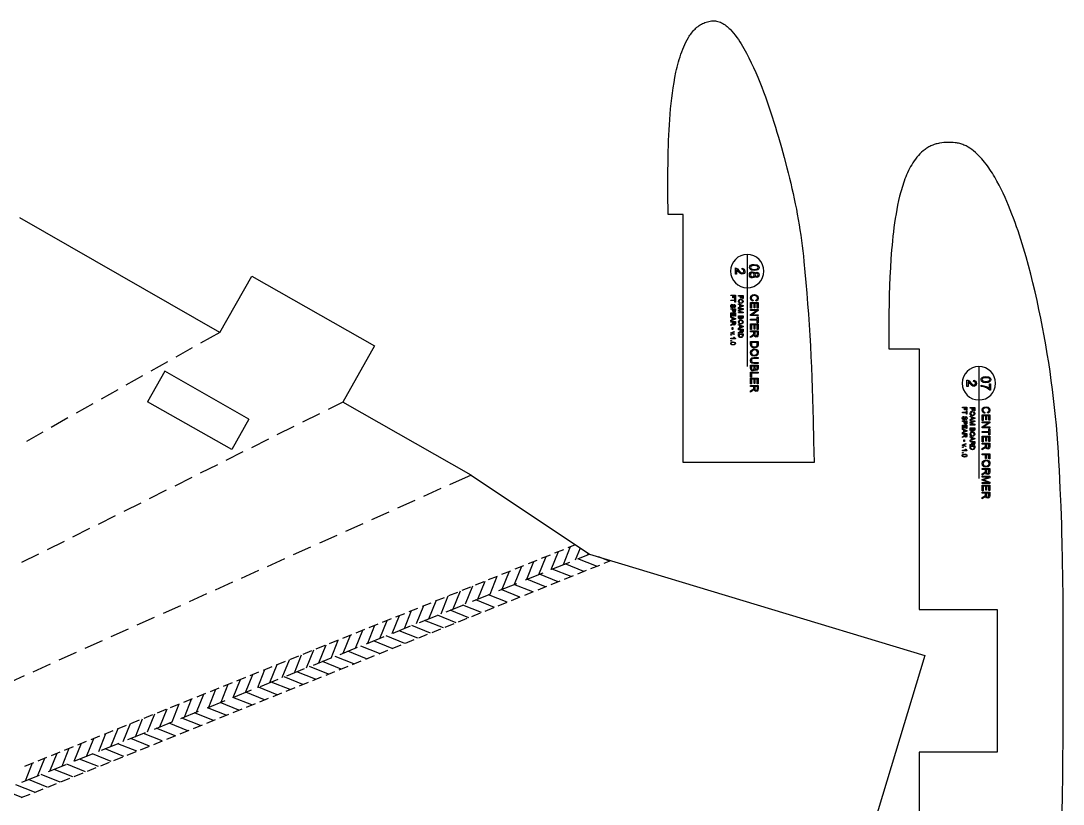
# Model space of a CAD drawing. Extents: x 310 to 1046, y -233 to 234.
# Drawn here: x 698.7 to 1046.3, y -27.1 to 234 of the extents above; entities that cross this region are included whole.
import ezdxf

# ---------------------------------------------------------------- set-up
doc = ezdxf.new("R2010")
doc.units = 0

msp = doc.modelspace()

# ---------------------------------------------------------------- linework, layer by layer
at = {"layer": '01 CUT', "color": 7}
for points in [[(919.616549, 86.853154), (919.616549, 169.434644), (914.536565, 169.434644), (914.504815, 176.493705), (914.494232, 180.028527), (914.504815, 183.552766), (914.536565, 187.087588), (914.610648, 190.611827), (914.663564, 192.379238), (914.727064, 194.14665), (914.801147, 195.903477), (914.896397, 197.670888), (914.991647, 199.427716), (915.118646, 201.195127), (915.245646, 202.951955), (915.404395, 204.708783), (915.584311, 206.465611), (915.774811, 208.222439), (915.99706, 209.968683), (916.251059, 211.714928), (916.536808, 213.461172), (916.843724, 215.196833), (917.192973, 216.932494), (917.394056, 217.789742), (917.595138, 218.646989), (917.806804, 219.504236), (918.039637, 220.361484), (918.283053, 221.208148), (918.547635, 222.054812), (918.822801, 222.890892), (919.119134, 223.726973), (919.426049, 224.55247), (919.764715, 225.367385), (920.124547, 226.171715), (920.516129, 226.965463), (920.928878, 227.748627), (921.373377, 228.510625), (921.616792, 228.891623), (921.860208, 229.262039), (922.114208, 229.621871), (922.37879, 229.981703), (922.653956, 230.330952), (922.939705, 230.669618), (923.236037, 230.9977), (923.542953, 231.315199), (923.860452, 231.622115), (924.199118, 231.907864), (924.537783, 232.193613), (924.897615, 232.458196), (925.268031, 232.701611), (925.64903, 232.934444), (926.030029, 233.135527), (926.432194, 233.326026), (926.844943, 233.495359), (927.257691, 233.643525), (927.681023, 233.759941), (928.114939, 233.865774), (928.548854, 233.939858), (928.993353, 234.003357), (929.437851, 234.035107), (929.871766, 234.045691), (930.316265, 234.013941), (930.75018, 233.950441), (931.184096, 233.855191), (931.607428, 233.728192), (932.020176, 233.558859), (932.422342, 233.378943), (932.813924, 233.167277), (933.194923, 232.934444), (933.554755, 232.680445), (933.914587, 232.415862), (934.253253, 232.140697), (934.581335, 231.844364), (934.909417, 231.537448), (935.226916, 231.230533), (935.830164, 230.584951), (936.401663, 229.918204), (936.962577, 229.230289), (937.491742, 228.531791), (937.999741, 227.812127), (938.497156, 227.071296), (938.973404, 226.330465), (939.428486, 225.57905), (939.872985, 224.80647), (940.3069, 224.033889), (940.719649, 223.261308), (941.534563, 221.684396), (942.307144, 220.096901), (943.047975, 218.498823), (943.767639, 216.879578), (944.455554, 215.260333), (945.122302, 213.630505), (945.778466, 211.97951), (946.402881, 210.339099), (947.016712, 208.67752), (947.609377, 207.015942), (948.191459, 205.354364), (948.752374, 203.67162), (949.302705, 201.999458), (949.842454, 200.316713), (950.361035, 198.633969), (950.879617, 196.951224), (951.387615, 195.257896), (952.361279, 191.860657), (953.303193, 188.463417), (954.202773, 185.045012), (954.636688, 183.330517), (955.06002, 181.616022), (955.472769, 179.901528), (955.864351, 178.187033), (956.255933, 176.461955), (956.626349, 174.736877), (956.986181, 173.011799), (957.33543, 171.276138), (957.652929, 169.540477), (957.970428, 167.804816), (958.256177, 166.058571), (958.531343, 164.32291), (958.785342, 162.576666), (959.028758, 160.830421), (959.251007, 159.073593), (959.462673, 157.327349), (959.663756, 155.570521), (959.854255, 153.813693), (960.203504, 150.300038), (960.521003, 146.786382), (960.817336, 143.262143), (961.092501, 139.748488), (961.357084, 136.224249), (961.589917, 132.70001), (961.801582, 129.175771), (962.002665, 125.651532), (962.182581, 122.127293), (962.330748, 118.603054), (962.478914, 115.078815), (962.605913, 111.554576), (962.72233, 108.019754), (962.923412, 100.960693), (963.092745, 93.912215), (963.240911, 86.853154), (919.616549, 86.853154)], [(1046.023484, -30.060561), (1046.129317, -24.049247), (1046.2034, -18.037932), (1046.245733, -12.016034), (1046.277483, -6.00472), (1046.29865, 6.028492), (1046.29865, 18.051121), (1046.309233, 30.084333), (1046.29865, 36.095647), (1046.2669, 42.117545), (1046.213983, 48.128859), (1046.118734, 54.140174), (1045.991734, 60.151488), (1045.917651, 63.157145), (1045.822401, 66.162803), (1045.610735, 72.174117), (1045.367319, 78.185431), (1045.08157, 84.196746), (1044.922821, 87.202403), (1044.742905, 90.197477), (1044.541822, 93.203134), (1044.319573, 96.198208), (1044.065573, 99.203865), (1043.779824, 102.188356), (1043.472909, 105.18343), (1043.134243, 108.178504), (1042.763827, 111.162994), (1042.361662, 114.136902), (1041.93833, 117.121392), (1041.483248, 120.095299), (1041.007, 123.058623), (1040.509585, 126.032531), (1039.98042, 128.985271), (1039.430088, 131.948595), (1038.848006, 134.901336), (1038.234175, 137.843494), (1037.599177, 140.785651), (1036.932429, 143.717225), (1036.244515, 146.648799), (1035.514267, 149.559207), (1034.752269, 152.469614), (1033.947939, 155.369438), (1033.524607, 156.81935), (1033.101275, 158.258679), (1032.667359, 159.698008), (1032.212277, 161.137337), (1031.746612, 162.566082), (1031.270364, 163.994828), (1030.783532, 165.41299), (1030.286117, 166.831152), (1029.767535, 168.249314), (1029.23837, 169.64631), (1028.688038, 171.053889), (1028.11654, 172.440301), (1027.534459, 173.826714), (1026.920627, 175.202542), (1026.285629, 176.567788), (1025.629465, 177.933034), (1024.952134, 179.277113), (1024.243052, 180.610609), (1023.502222, 181.922938), (1023.110639, 182.579103), (1022.719057, 183.214101), (1022.316892, 183.849099), (1021.904143, 184.484097), (1021.470228, 185.097928), (1021.036313, 185.711759), (1020.581231, 186.315008), (1020.115566, 186.907672), (1019.639317, 187.489754), (1019.152485, 188.061252), (1018.644487, 188.622167), (1018.125905, 189.161915), (1017.575574, 189.69108), (1017.025242, 190.199079), (1016.44316, 190.675327), (1015.850496, 191.140992), (1015.226081, 191.574908), (1014.5805, 191.96649), (1014.252417, 192.156989), (1013.924335, 192.336905), (1013.585669, 192.506238), (1013.236421, 192.654404), (1012.887172, 192.80257), (1012.537923, 192.92957), (1012.178091, 193.045986), (1011.818258, 193.151819), (1011.458426, 193.247069), (1011.088011, 193.321152), (1010.717595, 193.374069), (1010.34718, 193.426985), (1009.595765, 193.490485), (1008.833768, 193.522235), (1008.082353, 193.522235), (1007.320356, 193.490485), (1006.558358, 193.437568), (1005.806944, 193.363485), (1005.05553, 193.247069), (1004.685114, 193.172986), (1004.325282, 193.08832), (1003.954866, 193.003653), (1003.595034, 192.89782), (1003.245785, 192.781404), (1002.885953, 192.654404), (1002.547288, 192.506238), (1002.198039, 192.358072), (1001.859373, 192.188739), (1001.531291, 192.008823), (1001.203208, 191.818324), (1000.875126, 191.617241), (1000.56821, 191.405575), (1000.250711, 191.193909), (999.954379, 190.961076), (999.647463, 190.728244), (999.075965, 190.230829), (998.536217, 189.701663), (998.017635, 189.151332), (997.52022, 188.56925), (997.065138, 187.976586), (996.62064, 187.362754), (996.207891, 186.738339), (995.805725, 186.092758), (995.43531, 185.436594), (995.075478, 184.769846), (994.736812, 184.103098), (994.419313, 183.415183), (994.112397, 182.727269), (993.826648, 182.039354), (993.551483, 181.330273), (993.2869, 180.631775), (993.032901, 179.922694), (992.800068, 179.20303), (992.577819, 178.483366), (992.366153, 177.753118), (992.154487, 177.033453), (991.784071, 175.572958), (991.434822, 174.101879), (991.117323, 172.620217), (990.831574, 171.138555), (990.566992, 169.656893), (990.323576, 168.175231), (990.101327, 166.682986), (989.889661, 165.190741), (989.709745, 163.698495), (989.540412, 162.20625), (989.381662, 160.714005), (989.244079, 159.22176), (989.11708, 157.718931), (988.894831, 154.723857), (988.704331, 151.7182), (988.556165, 148.712543), (988.429165, 145.706885), (988.333916, 142.701228), (988.259833, 139.695571), (988.196333, 136.689914), (988.164583, 133.684257), (988.132833, 130.678599), (988.12225, 124.656702), (998.282218, 124.656702), (998.282218, 37.757225), (1024.306552, 37.757225), (1024.306552, -9.730042), (998.282218, -9.730042), (998.282218, -102.048168)], [(765.068619, 130.170601), (698.383246, 168.323397)], [(765.068619, 130.170601), (775.726002, 148.955959), (816.693956, 125.704448), (806.036573, 106.929674)], [(746.738343, 117.206059), (740.970445, 107.04609)], [(774.794672, 101.278192), (746.738343, 117.206059)], [(769.026773, 91.118224), (740.970445, 107.04609)], [(848.867188, 82.609251), (806.036573, 106.929674)], [(774.794672, 101.278192), (769.026773, 91.118224)], [(848.867188, 82.609251), (888.374647, 56.278)], [(888.374647, 56.278), (1000.218962, 22.41144), (935.375082, -191.773385)]]:
    msp.add_lwpolyline(points, dxfattribs=at)
at = {"layer": '02 SCORE', "color": 10}
for points in [[(765.068619, 130.170601), (758.665722, 126.572279)], [(755.892898, 125.005951), (750.368415, 121.89446)], [(747.595591, 120.338715), (742.060525, 117.216642)], [(739.298283, 115.660897), (733.763217, 112.538823)], [(731.000976, 110.983078), (725.46591, 107.871588)], [(722.703669, 106.315843), (717.168603, 103.193769)], [(806.036573, 106.929674), (801.168255, 104.495515)], [(714.395778, 101.638024), (708.871296, 98.515951)], [(798.331931, 103.077353), (792.648699, 100.241029)], [(789.801791, 98.822866), (784.129142, 95.975959)], [(706.098471, 96.960206), (700.563405, 93.848715)], [(781.282234, 94.557796), (775.609586, 91.721472)], [(772.762678, 90.30331), (767.079446, 87.466986)], [(764.243121, 86.048823), (758.559889, 83.212499)], [(755.723565, 81.794337), (750.040333, 78.947429)], [(848.867188, 82.609251), (841.702294, 79.391928)], [(747.204008, 77.529267), (741.520776, 74.692942)], [(838.80247, 78.090182), (833.013405, 75.48669)], [(738.684452, 73.27478), (733.00122, 70.438456)], [(830.113581, 74.184944), (824.324516, 71.581452)], [(821.424691, 70.279706), (815.635626, 67.676215)], [(730.164895, 69.020294), (724.481663, 66.183969)], [(812.735802, 66.374469), (806.946737, 63.78156)], [(721.645339, 64.765807), (715.962107, 61.918899)], [(713.115199, 60.500737), (707.44255, 57.664413)], [(804.046913, 62.479814), (798.257848, 59.876322)], [(704.595643, 56.246251), (698.922994, 53.409926)], [(795.358023, 58.574577), (789.568958, 55.971085)], [(884.681075, 54.796338), (888.374647, 56.278)], [(786.669134, 54.669339), (780.880069, 52.065847)], [(875.84402, 51.24035), (881.738918, 53.611009)], [(777.980245, 50.764101), (772.19118, 48.160609)], [(867.006964, 47.684361), (872.901862, 50.05502)], [(769.291356, 46.869447), (763.50229, 44.265955)], [(858.169909, 44.138955), (864.064807, 46.499031)], [(760.602466, 42.964209), (754.813401, 40.360717)], [(849.332853, 40.582966), (855.227752, 42.953626)], [(751.913577, 39.058971), (746.124512, 36.45548)], [(840.495798, 37.026978), (846.390696, 39.397637)], [(743.224688, 35.153734), (737.435623, 32.550242)], [(831.658742, 33.470989), (837.543057, 35.841648)], [(822.821687, 29.925583), (828.706002, 32.296243)], [(734.535798, 31.248496), (728.746733, 28.655587)], [(813.984631, 26.369595), (819.868946, 28.740254)], [(725.846909, 27.353841), (720.057844, 24.75035)], [(805.147576, 22.813606), (811.031891, 25.184265)], [(717.15802, 23.448604), (711.368955, 20.845112)], [(796.31052, 19.2682), (802.194835, 21.628276)], [(708.46913, 19.543366), (702.680065, 16.939874)], [(787.462882, 15.712212), (793.35778, 18.082871)], [(699.780241, 15.638128), (693.991176, 13.04522)], [(778.625826, 12.156223), (784.520724, 14.526882)], [(769.788771, 8.600234), (775.683669, 10.970893)], [(760.951715, 5.054828), (766.846613, 7.425488)], [(752.11466, 1.49884), (758.009558, 3.869499)], [(743.277604, -2.057149), (749.172502, 0.31351)], [(734.440549, -5.602555), (740.335447, -3.242479)], [(725.603493, -9.158543), (731.498391, -6.787884)], [(716.766438, -12.714532), (722.661336, -10.343873)], [(707.929382, -16.270521), (713.82428, -13.899862)], [(699.092327, -19.815927), (704.987225, -17.455851)]]:
    msp.add_lwpolyline(points, dxfattribs=at)
at = {"layer": '04 BEVEL', "color": 130}
for points in [[(881.209753, 58.42641), (883.665079, 59.410657)], [(872.372698, 54.870422), (875.325438, 56.055751)], [(875.568854, 51.123933), (877.971263, 57.114081)], [(876.796517, 56.648416), (879.738674, 57.833746)], [(879.643425, 52.764345), (882.045834, 58.754493)], [(883.717995, 54.404756), (885.294907, 58.331161)], [(887.803149, 56.045168), (887.993648, 56.532)], [(863.334559, 46.213282), (865.736968, 52.20343)], [(863.535642, 51.314433), (866.488383, 52.499762)], [(867.40913, 47.853694), (869.811539, 53.843841)], [(867.959461, 53.092427), (870.901619, 54.277757)], [(871.4837, 49.494105), (873.886109, 55.47367)], [(886.469653, 50.488935), (880.214923, 52.997177)], [(890.72414, 52.20343), (884.469409, 54.711672)], [(888.850896, 51.452016), (891.803636, 52.626762)], [(894.98921, 53.917925), (891.327388, 55.37842)], [(893.274715, 53.219427), (895.497208, 54.119007)], [(854.698587, 47.769027), (857.651327, 48.943774)], [(855.174835, 42.932459), (857.577244, 48.922607)], [(859.122406, 49.536438), (862.064563, 50.721768)], [(859.259989, 44.572871), (861.651815, 50.563018)], [(877.950097, 47.059946), (871.695366, 49.568188)], [(882.204583, 48.774441), (875.949853, 51.282683)], [(880.01384, 47.896027), (882.966581, 49.081356)], [(884.437659, 49.674021), (887.379817, 50.859351)], [(845.861531, 44.213038), (848.814272, 45.398368)], [(847.025694, 39.651636), (849.41752, 45.641784)], [(850.28535, 45.991033), (853.227508, 47.176362)], [(851.100265, 41.292048), (853.502674, 47.282195)], [(869.43054, 43.64154), (863.165227, 46.149782)], [(873.685027, 45.345452), (867.430296, 47.853694)], [(871.176785, 44.340038), (874.118942, 45.525368)], [(875.600604, 46.118032), (878.542761, 47.303362)], [(837.024475, 40.65705), (839.966633, 41.842379)], [(838.86597, 36.370813), (841.268379, 42.360961)], [(841.448295, 42.435044), (844.390452, 43.620374)], [(842.94054, 38.011225), (845.342949, 44.001372)], [(860.9004, 40.212551), (854.64567, 42.720793)], [(865.16547, 41.927046), (858.91074, 44.435288)], [(862.339729, 40.784049), (865.281887, 41.969379)], [(866.763549, 42.562044), (869.705706, 43.747373)], [(828.18742, 37.101061), (831.129577, 38.28639)], [(830.706245, 33.100573), (833.108655, 39.080138)], [(832.611239, 38.879055), (835.553397, 40.064385)], [(834.791399, 34.730402), (837.193808, 40.720549)], [(852.380844, 36.783562), (846.126114, 39.291804)], [(856.645914, 38.498056), (850.391183, 41.006299)], [(853.502674, 37.238644), (856.444831, 38.423973)], [(857.926493, 39.016638), (860.86865, 40.191384)], [(822.557104, 29.81975), (824.959514, 35.809898)], [(823.774184, 35.323066), (826.716341, 36.508396)], [(826.631675, 31.460162), (829.034084, 37.439726)], [(843.861287, 33.354573), (837.606557, 35.862815)], [(848.126357, 35.069067), (841.871627, 37.577309)], [(844.665618, 33.682655), (847.607776, 34.867985)], [(849.078854, 35.460649), (852.031595, 36.645979)], [(814.39738, 26.538927), (816.799789, 32.529075)], [(814.926545, 31.777661), (817.879286, 32.96299)], [(818.482534, 28.179339), (820.87436, 34.169487)], [(819.350365, 33.555655), (822.292522, 34.740985)], [(835.341731, 29.936167), (829.087001, 32.444409)], [(839.606801, 31.650661), (833.341487, 34.158903)], [(835.828563, 30.126666), (838.77072, 31.311996)], [(840.241799, 31.904661), (843.194539, 33.08999)], [(806.08949, 28.221672), (809.04223, 29.407002)], [(806.248239, 23.258104), (808.640065, 29.248252)], [(810.32281, 24.898516), (812.725219, 30.888664)], [(810.513309, 29.999666), (813.455466, 31.184996)], [(826.822174, 26.507178), (820.567444, 29.01542)], [(831.087244, 28.221672), (824.821931, 30.729914)], [(831.404743, 28.348672), (834.357484, 29.534001)], [(797.252434, 24.665683), (800.205175, 25.851013)], [(798.088515, 19.977281), (800.490924, 25.967429)], [(801.676254, 26.443678), (804.618411, 27.629007)], [(802.163085, 21.617693), (804.565494, 27.607841)], [(818.302618, 23.078188), (812.047888, 25.58643)], [(822.557104, 24.792683), (816.302374, 27.300925)], [(822.567688, 24.803266), (825.520428, 25.988596)], [(826.991507, 26.570677), (829.933665, 27.756007)], [(785.85422, 15.06663), (788.256629, 21.046195)], [(788.415379, 21.120278), (791.368119, 22.305607)], [(789.92879, 16.707042), (792.3312, 22.686606)], [(792.839198, 22.887689), (795.781355, 24.073018)], [(794.013944, 18.33687), (796.416353, 24.327018)], [(809.783061, 19.659782), (803.517748, 22.168025)], [(814.037548, 21.374277), (807.782818, 23.882519)], [(813.730632, 21.247277), (816.683373, 22.432607)], [(818.154452, 23.025272), (821.096609, 24.210601)], [(777.705079, 11.785807), (780.096905, 17.775955)], [(779.578323, 17.564289), (782.531064, 18.749619)], [(781.77965, 13.426219), (784.182059, 19.416367)], [(784.002142, 19.342283), (786.9443, 20.527613)], [(801.263505, 16.230793), (794.998191, 18.739035)], [(805.517991, 17.945288), (799.263261, 20.45353)], [(804.893577, 17.691289), (807.846317, 18.876618)], [(809.317396, 19.469283), (812.259554, 20.654613)], [(769.545355, 8.504984), (771.947764, 14.495132)], [(770.741268, 14.0083), (773.694008, 15.19363)], [(773.619925, 10.145396), (776.022334, 16.135544)], [(775.165087, 15.786295), (778.107244, 16.971624)], [(792.733365, 12.801804), (786.478635, 15.310046)], [(796.998435, 14.516299), (790.743705, 17.024541)], [(796.056521, 14.1353), (798.998679, 15.320629)], [(800.480341, 15.913294), (803.422498, 17.098624)], [(761.38563, 5.224161), (763.78804, 11.214309)], [(761.904212, 10.452311), (764.84637, 11.637641)], [(765.470784, 6.864573), (767.86261, 12.854721)], [(766.328032, 12.230306), (769.270189, 13.415635)], [(784.213809, 9.383398), (777.959078, 11.89164)], [(788.478878, 11.097893), (782.224148, 13.606135)], [(787.219466, 10.589894), (790.161623, 11.775224)], [(791.643285, 12.367889), (794.585442, 13.553218)], [(753.067157, 6.906906), (756.009314, 8.092236)], [(753.236489, 1.943338), (755.638898, 7.933486)], [(757.31106, 3.58375), (759.713469, 9.573897)], [(757.490976, 8.6849), (760.433133, 9.87023)], [(775.694252, 5.954409), (769.439522, 8.462651)], [(779.959322, 7.668903), (773.704592, 10.177146)], [(778.38241, 7.033906), (781.324568, 8.219235)], [(782.80623, 8.8119), (785.748387, 9.99723)], [(744.230101, 3.350917), (747.172258, 4.536247)], [(745.076765, -1.326901), (747.479174, 4.652663)], [(748.653921, 5.128912), (751.596078, 6.314241)], [(749.151336, 0.31351), (751.553745, 6.293074)], [(767.174695, 2.52542), (760.919965, 5.033662)], [(771.439765, 4.239914), (765.174452, 6.748156)], [(769.545355, 3.477917), (772.487512, 4.663246)], [(773.958591, 5.255911), (776.911332, 6.441241)], [(735.393046, -0.205072), (738.335203, 0.980258)], [(736.927624, -4.607724), (739.31945, 1.382423)], [(739.806282, 1.572923), (742.759022, 2.758252)], [(741.002195, -2.967313), (743.404604, 3.022835)], [(758.655139, -0.892986), (752.400409, 1.615256)], [(762.909626, 0.810925), (756.654895, 3.319167)], [(760.708299, -0.067489), (763.650457, 1.117841)], [(765.121535, 1.699922), (768.074276, 2.885252)], [(726.55599, -3.750477), (729.498147, -2.565148)], [(728.7679, -7.888547), (731.170309, -1.8984)], [(730.969226, -1.983066), (733.921967, -0.797736)], [(732.84247, -6.248136), (735.244879, -0.257988)], [(750.135583, -4.321975), (743.880852, -1.813733)], [(754.390069, -2.607481), (748.135339, -0.099239)], [(751.871244, -3.623478), (754.813401, -2.438148)], [(756.28448, -1.845483), (759.237221, -0.660154)], [(716.533605, -12.809782), (718.936014, -6.819634)], [(717.718935, -7.306466), (720.661092, -6.121136)], [(720.608176, -11.16937), (723.010585, -5.179223)], [(722.132171, -5.528472), (725.084911, -4.343142)], [(724.693329, -9.528959), (727.085155, -3.538811)], [(741.616026, -7.750965), (735.350712, -5.242722)], [(745.870513, -6.03647), (739.615782, -3.528228)], [(743.034188, -7.179466), (745.976346, -5.994137)], [(747.447424, -5.401472), (750.400165, -4.216142)], [(708.373881, -16.090605), (710.77629, -10.100457)], [(708.881879, -10.862455), (711.824037, -9.677125)], [(712.459035, -14.450193), (714.861444, -8.460046)], [(713.295115, -9.08446), (716.247856, -7.899131)], [(728.8314, -12.883865), (722.576669, -10.375623)], [(733.09647, -11.16937), (726.831156, -8.661128)], [(737.350956, -9.465459), (731.096226, -6.957217)], [(734.197133, -10.735455), (737.13929, -9.550126)], [(738.610369, -8.957461), (741.563109, -7.772131)], [(700.044824, -14.418444), (702.986981, -13.233114)], [(700.22474, -19.360845), (702.627149, -13.370697)], [(704.29931, -17.720433), (706.701719, -11.740869)], [(704.45806, -12.640449), (707.4108, -11.45512)], [(720.311843, -16.312854), (714.057113, -13.804612)], [(724.56633, -14.59836), (718.311599, -12.090118)], [(725.360077, -14.280861), (728.302235, -13.095531)], [(729.773313, -12.502866), (732.726054, -11.317537)], [(711.792287, -19.741843), (705.526973, -17.233601)], [(716.046773, -18.027349), (709.792043, -15.519107)], [(716.523022, -17.836849), (719.465179, -16.65152)], [(720.936258, -16.058855), (723.878415, -14.873525)], [(703.27273, -23.160249), (697.007416, -20.652007)], [(707.527217, -21.445755), (701.272486, -18.937513)], [(707.685966, -21.392838), (710.628124, -20.207509)], [(712.099202, -19.614844), (715.04136, -18.429514)], [(699.00766, -24.874744), (692.75293, -22.366502)], [(698.848911, -24.938244), (701.791068, -23.752914)], [(703.262147, -23.170833), (706.204304, -21.985503)]]:
    msp.add_lwpolyline(points, dxfattribs=at)
at = {"layer": '23 NOTES', "color": 7}
for points in [[(940.959, 145.030476), (942.079841, 145.143466), (943.123796, 145.467528), (944.068501, 145.980297), (944.891591, 146.659409), (945.570703, 147.482499), (946.083472, 148.427204), (946.407534, 149.471159), (946.520524, 150.592), (946.407534, 151.712841), (946.083472, 152.756796), (945.570703, 153.701501), (944.891591, 154.524591), (944.068501, 155.203703), (943.123796, 155.716472), (942.079841, 156.040534), (940.959, 156.153524), (939.838159, 156.040534), (938.794204, 155.716472), (937.849499, 155.203703), (937.026409, 154.524591), (936.347297, 153.701501), (935.834528, 152.756796), (935.510466, 151.712841), (935.397476, 150.592), (935.510466, 149.471159), (935.834528, 148.427204), (936.347297, 147.482499), (937.026409, 146.659409), (937.849499, 145.980297), (938.794204, 145.467528), (939.838159, 145.143466), (940.959, 145.030476)], [(940.952482, 156.142019), (940.952482, 118.835887)], [(937.359682, 149.581067), (936.985, 149.581067), (936.985, 151.679721), (937.255724, 151.634239), (937.678054, 151.378675), (938.15886, 150.867548), (938.830256, 150.167997), (939.300234, 149.98607), (939.690076, 150.152836), (939.850345, 150.583829), (939.681413, 151.034314), (939.213602, 151.205412), (939.254752, 151.606084), (939.936977, 151.296375), (940.173049, 150.575166), (940.109699, 150.165831), (939.919651, 149.851791), (939.29157, 149.585398), (938.916888, 149.663367), (938.529211, 149.923262), (937.970436, 150.523187), (937.569764, 150.973672), (937.359682, 151.138272), (937.359682, 149.581067)], [(943.468806, 149.802144), (943.722204, 150.161665), (944.116378, 150.278618), (944.698977, 150.029552), (944.935049, 149.366819), (944.69248, 148.697589), (944.105549, 148.444191), (943.720038, 148.561144), (943.468806, 148.912002), (943.161263, 148.468015), (942.654468, 148.314243), (942.279785, 148.386256), (941.970077, 148.602294), (941.762161, 148.935826), (941.692855, 149.360322), (941.762161, 149.784817), (941.970077, 150.118349), (942.283575, 150.334387), (942.665297, 150.4064), (943.182921, 150.250463), (943.468806, 149.802144), (943.468806, 149.802144)], [(943.312869, 152.468236), (942.271122, 152.286309), (942.013393, 151.833658), (942.273288, 151.383173), (943.312869, 151.19908), (944.354616, 151.383173), (944.612345, 151.83799), (944.384937, 152.266817), (943.312869, 152.468236), (943.312869, 152.468236)], [(942.663131, 150.005728), (942.340428, 149.92776), (942.097859, 149.691688), (942.013393, 149.35599), (942.193154, 148.894676), (942.650136, 148.712749), (943.115782, 148.901173), (943.299874, 149.368985), (943.117947, 149.825967), (942.663131, 150.005728), (942.663131, 150.005728)], [(944.129373, 149.880112), (943.761188, 149.735004), (943.618246, 149.358156), (943.759022, 148.989971), (944.107715, 148.844863), (944.467237, 148.994302), (944.614511, 149.362487), (944.471569, 149.732838), (944.129373, 149.880112), (944.129373, 149.880112)], [(942.955573, 140.88091), (942.870674, 140.544779), (942.238263, 140.925958), (942.021684, 141.596487), (942.188017, 142.265284), (942.673154, 142.656859), (943.354079, 142.790271), (944.0454, 142.639532), (944.494152, 142.208107), (944.648356, 141.591289), (944.454301, 140.950215), (943.908522, 140.588095), (943.830553, 140.919028), (944.234257, 141.175457), (944.360739, 141.59822), (944.220396, 142.088555), (943.842681, 142.364044), (943.355812, 142.443745), (942.789241, 142.350183), (942.428853, 142.055635), (942.309301, 141.624209), (942.472169, 141.146003), (942.955573, 140.88091), (942.955573, 140.88091)], [(935.950641, 139.569283), (935.967274, 139.379041), (935.77911, 139.316666), (935.660599, 139.162809), (935.615897, 138.928904), (935.650203, 138.725147), (935.743765, 138.59416), (935.874752, 138.550498), (935.999501, 138.592081), (936.089944, 138.729305), (936.163754, 139.000635), (936.259395, 139.294835), (936.400777, 139.458049), (936.59102, 139.511067), (936.806212, 139.445574), (936.95903, 139.254292), (937.011009, 138.974645), (936.955911, 138.676287), (936.795816, 138.476688), (936.555674, 138.401839), (936.54112, 138.5952), (936.759431, 138.701237), (936.833241, 138.966329), (936.765669, 139.2335), (936.604534, 139.316666), (936.469389, 139.25741), (936.360234, 138.953854), (936.263553, 138.615991), (936.107617, 138.419512), (935.891385, 138.356097), (935.661638, 138.425749), (935.494266, 138.626387), (935.435011, 138.919548), (935.495306, 139.266766), (935.676192, 139.486117), (935.950641, 139.569283), (935.950641, 139.569283)], [(938.774258, 141.245571), (939.367856, 141.041814), (939.583048, 140.515789), (939.482209, 140.135304), (939.200484, 139.877489), (938.791931, 139.788085), (938.377139, 139.881647), (938.099572, 140.146739), (938.006011, 140.516828), (938.109968, 140.901472), (938.393773, 141.158247), (938.774258, 141.245571), (938.774258, 141.245571)], [(938.771139, 141.037656), (938.336596, 140.890036), (938.17858, 140.517868), (938.338675, 140.14362), (938.79297, 139.996), (939.117318, 140.059414), (939.332511, 140.24342), (939.409439, 140.514749), (939.261819, 140.883799), (938.771139, 141.037656), (938.771139, 141.037656)], [(938.657825, 139.255822), (938.657825, 138.739152), (939.079893, 138.898207), (939.395925, 139.006323), (939.104843, 139.08845), (938.657825, 139.255822)], [(936.086825, 134.968117), (936.086825, 134.451447), (936.508893, 134.610502), (936.824925, 134.718618), (936.533843, 134.800745), (936.086825, 134.968117)], [(936.312413, 133.615627), (936.312413, 133.182124), (936.340482, 132.965892), (936.431965, 132.84738), (936.569189, 132.806836), (936.746956, 132.885844), (936.816608, 133.133264), (936.816608, 133.615627), (936.312413, 133.615627)], [(938.774258, 134.384365), (939.367856, 134.180608), (939.583048, 133.654582), (939.482209, 133.274097), (939.200484, 133.016282), (938.791931, 132.926878), (938.377139, 133.02044), (938.099572, 133.285532), (938.006011, 133.655622), (938.109968, 134.040265), (938.393773, 134.29704), (938.774258, 134.384365), (938.774258, 134.384365)], [(938.771139, 134.17645), (938.336596, 134.02883), (938.17858, 133.656661), (938.338675, 133.282414), (938.79297, 133.134794), (939.117318, 133.198208), (939.332511, 133.382213), (939.409439, 133.653542), (939.261819, 134.022592), (938.771139, 134.17645), (938.771139, 134.17645)], [(938.211847, 135.549731), (938.211847, 135.170285), (938.219124, 135.033061), (938.260707, 134.916628), (938.344913, 134.8397), (938.47382, 134.809552), (938.62144, 134.853214), (938.709804, 134.974845), (938.735793, 135.197314), (938.735793, 135.549731), (938.211847, 135.549731)], [(938.657825, 132.394615), (938.657825, 131.877946), (939.079893, 132.037001), (939.395925, 132.145117), (939.104843, 132.227243), (938.657825, 132.394615)], [(938.91564, 135.549731), (938.91564, 135.220185), (938.933313, 135.027863), (939.009202, 134.91247), (939.142268, 134.872966), (939.275334, 134.909351), (939.354342, 135.013309), (939.376173, 135.245135), (939.376173, 135.549731), (938.91564, 135.549731)], [(935.461, 128.065803), (935.461, 128.252927), (936.653394, 128.252927), (936.524487, 128.430694), (936.427806, 128.627174), (936.608693, 128.627174), (936.7875, 128.352726), (936.991257, 128.186394), (936.991257, 128.065803), (935.461, 128.065803)], [(935.918414, 131.755908), (936.106577, 131.755908), (936.106577, 131.181022), (935.918414, 131.181022), (935.918414, 131.755908)], [(938.211847, 129.507711), (938.211847, 129.182323), (938.239915, 128.946339), (938.318923, 128.809115), (938.511245, 128.69788), (938.805445, 128.657337), (939.172416, 128.736345), (939.344985, 128.926587), (939.376173, 129.187521), (939.376173, 129.507711), (938.211847, 129.507711)], [(938.883413, 131.042127), (938.883413, 130.608623), (938.911482, 130.392391), (939.002965, 130.27388), (939.140189, 130.233336), (939.317956, 130.312344), (939.387608, 130.559763), (939.387608, 131.042127), (938.883413, 131.042127)], [(943.484026, 130.32571), (943.484026, 129.603201), (943.530808, 129.242814), (943.683279, 129.045293), (943.911987, 128.977721), (944.208267, 129.109401), (944.324353, 129.521767), (944.324353, 130.32571), (943.484026, 130.32571)], [(936.212614, 126.995039), (936.647157, 126.939941), (936.901853, 126.774649), (936.991257, 126.498121), (936.941357, 126.282929), (936.798935, 126.130111), (936.572307, 126.03551), (936.212614, 126.001204), (935.77911, 126.056301), (935.524414, 126.221594), (935.435011, 126.498121), (935.593026, 126.8443), (936.212614, 126.995039), (936.212614, 126.995039)], [(936.212614, 126.802717), (935.712578, 126.715393), (935.588868, 126.498121), (935.713617, 126.281889), (936.212614, 126.193525), (936.71265, 126.281889), (936.83636, 126.5002), (936.727204, 126.706037), (936.212614, 126.802717), (936.212614, 126.802717)], [(942.364746, 126.782475), (942.364746, 126.240161), (942.411527, 125.846853), (942.543207, 125.618146), (942.863744, 125.432754), (943.354079, 125.36518), (943.965698, 125.496861), (944.253316, 125.813932), (944.305295, 126.248823), (944.305295, 126.782475), (942.364746, 126.782475)], [(943.3021, 124.658267), (943.865639, 124.573368), (944.291433, 124.318671), (944.560425, 123.929695), (944.650088, 123.441959), (944.482023, 122.807815), (944.012479, 122.378121), (943.331555, 122.229115), (942.640234, 122.385052), (942.177621, 122.826873), (942.021684, 123.443691), (942.194947, 124.084765), (942.667956, 124.512725), (943.3021, 124.658267), (943.3021, 124.658267)], [(944.60504, 120.129165), (944.60504, 119.793034), (943.1375, 119.793034), (942.529346, 119.879665), (942.162027, 120.193272), (942.021684, 120.785832), (942.144701, 121.36973), (942.499891, 121.693732), (943.1375, 121.79076), (944.60504, 121.79076), (944.60504, 121.454629), (943.139232, 121.454629), (942.65063, 121.393986), (942.409794, 121.182605), (942.324895, 120.815287), (942.49296, 120.286834), (943.139232, 120.129165), (944.60504, 120.129165)], [(943.296902, 124.31174), (942.572661, 124.065706), (942.309301, 123.445424), (942.576127, 122.821676), (942.89883, 122.63715), (943.333287, 122.575642), (943.873869, 122.681333), (944.232524, 122.988008), (944.360739, 123.440225), (944.114705, 124.055311), (943.788104, 124.247633), (943.296902, 124.31174), (943.296902, 124.31174)], [(942.364746, 118.911123), (942.364746, 118.278713), (942.376874, 118.050004), (942.446179, 117.85595), (942.586523, 117.727736), (942.801369, 117.677489), (943.047403, 117.750259), (943.194677, 117.952978), (943.237993, 118.323761), (943.237993, 118.911123), (942.364746, 118.911123)], [(943.537738, 118.911123), (943.537738, 118.361878), (943.567193, 118.041342), (943.693675, 117.849019), (943.915452, 117.783179), (944.137229, 117.843822), (944.268909, 118.017085), (944.305295, 118.403462), (944.305295, 118.911123), (943.537738, 118.911123)], [(1018.21, 107.639476), (1019.330841, 107.752466), (1020.374796, 108.076528), (1021.319501, 108.589297), (1022.142591, 109.268409), (1022.821703, 110.091499), (1023.334472, 111.036204), (1023.658534, 112.080159), (1023.771524, 113.201), (1023.658534, 114.321841), (1023.334472, 115.365796), (1022.821703, 116.310501), (1022.142591, 117.133591), (1021.319501, 117.812703), (1020.374796, 118.325472), (1019.330841, 118.649534), (1018.21, 118.762524), (1017.089159, 118.649534), (1016.045204, 118.325472), (1015.100499, 117.812703), (1014.277409, 117.133591), (1013.598297, 116.310501), (1013.085528, 115.365796), (1012.761466, 114.321841), (1012.648476, 113.201), (1012.761466, 112.080159), (1013.085528, 111.036204), (1013.598297, 110.091499), (1014.277409, 109.268409), (1015.100499, 108.589297), (1016.045204, 108.076528), (1017.089159, 107.752466), (1018.21, 107.639476)], [(1018.199988, 118.75122), (1018.199988, 81.445088)], [(1020.555869, 115.077236), (1019.514122, 114.895309), (1019.256393, 114.442658), (1019.516288, 113.992173), (1020.555869, 113.80808), (1021.597616, 113.992173), (1021.855345, 114.44699), (1021.627937, 114.875817), (1020.555869, 115.077236), (1020.555869, 115.077236)], [(943.484026, 112.185043), (943.484026, 111.462535), (943.530808, 111.102147), (943.683279, 110.904627), (943.911987, 110.837055), (944.208267, 110.968734), (944.324353, 111.381101), (944.324353, 112.185043), (943.484026, 112.185043)], [(1014.604682, 112.191067), (1014.23, 112.191067), (1014.23, 114.289721), (1014.500724, 114.244239), (1014.923054, 113.988675), (1015.40386, 113.477548), (1016.075256, 112.777997), (1016.545234, 112.59607), (1016.935076, 112.762836), (1017.095345, 113.193829), (1016.926413, 113.644314), (1016.458602, 113.815412), (1016.499752, 114.216084), (1017.181977, 113.906375), (1017.418049, 113.185166), (1017.354699, 112.775831), (1017.164651, 112.461791), (1016.53657, 112.195398), (1016.161888, 112.273367), (1015.774211, 112.533262), (1015.215436, 113.133187), (1014.814764, 113.583672), (1014.604682, 113.748272), (1014.604682, 112.191067)], [(1021.749221, 112.985079), (1022.123904, 112.985079), (1022.123904, 110.929741), (1021.820692, 110.929741), (1020.963038, 111.531831), (1019.862815, 111.99098), (1018.99, 112.140419), (1018.99, 112.541091), (1019.895302, 112.393817), (1020.917557, 111.99098), (1021.749221, 111.430039), (1021.749221, 112.985079)], [(1020.200573, 103.48991), (1020.115674, 103.153779), (1019.483263, 103.534958), (1019.266684, 104.205487), (1019.433017, 104.874284), (1019.918154, 105.265859), (1020.599079, 105.399271), (1021.2904, 105.248532), (1021.739152, 104.817107), (1021.893356, 104.200289), (1021.699301, 103.559215), (1021.153522, 103.197095), (1021.075553, 103.528028), (1021.479257, 103.784457), (1021.605739, 104.20722), (1021.465396, 104.697555), (1021.087681, 104.973044), (1020.600812, 105.052745), (1020.034241, 104.959183), (1019.673853, 104.664635), (1019.554301, 104.233209), (1019.717169, 103.755003), (1020.200573, 103.48991), (1020.200573, 103.48991)], [(1013.199641, 102.178283), (1013.216274, 101.988041), (1013.02811, 101.925666), (1012.909599, 101.771809), (1012.864897, 101.537904), (1012.899203, 101.334147), (1012.992765, 101.20316), (1013.123752, 101.159498), (1013.248501, 101.201081), (1013.338944, 101.338305), (1013.412754, 101.609635), (1013.508395, 101.903835), (1013.649777, 102.067049), (1013.84002, 102.120067), (1014.055212, 102.054574), (1014.20803, 101.863292), (1014.260009, 101.583645), (1014.204911, 101.285287), (1014.044816, 101.085688), (1013.804674, 101.010839), (1013.79012, 101.2042), (1014.008431, 101.310237), (1014.082241, 101.575329), (1014.014669, 101.8425), (1013.853534, 101.925666), (1013.718389, 101.86641), (1013.609234, 101.562854), (1013.512553, 101.224991), (1013.356617, 101.028512), (1013.140385, 100.965097), (1012.910638, 101.034749), (1012.743266, 101.235387), (1012.684011, 101.528548), (1012.744306, 101.875766), (1012.925192, 102.095117), (1013.199641, 102.178283), (1013.199641, 102.178283)], [(1016.022258, 103.854571), (1016.615856, 103.650814), (1016.831048, 103.124789), (1016.730209, 102.744304), (1016.448484, 102.486489), (1016.039931, 102.397085), (1015.625139, 102.490647), (1015.347572, 102.755739), (1015.254011, 103.125828), (1015.357968, 103.510472), (1015.641773, 103.767247), (1016.022258, 103.854571), (1016.022258, 103.854571)], [(1016.019139, 103.646656), (1015.584596, 103.499036), (1015.42658, 103.126868), (1015.586675, 102.75262), (1016.04097, 102.605), (1016.365318, 102.668414), (1016.580511, 102.85242), (1016.657439, 103.123749), (1016.509819, 103.492799), (1016.019139, 103.646656), (1016.019139, 103.646656)], [(1015.905825, 101.864822), (1015.905825, 101.348152), (1016.327893, 101.507207), (1016.643925, 101.615323), (1016.352843, 101.69745), (1015.905825, 101.864822)], [(1013.335825, 97.577117), (1013.335825, 97.060447), (1013.757893, 97.219502), (1014.073925, 97.327618), (1013.782843, 97.409745), (1013.335825, 97.577117)], [(1015.459847, 98.158731), (1015.459847, 97.779285), (1015.467124, 97.642061), (1015.508707, 97.525628), (1015.592913, 97.4487), (1015.72182, 97.418552), (1015.86944, 97.462214), (1015.957804, 97.583845), (1015.983793, 97.806314), (1015.983793, 98.158731), (1015.459847, 98.158731)], [(1016.16364, 98.158731), (1016.16364, 97.829185), (1016.181313, 97.636863), (1016.257202, 97.52147), (1016.390268, 97.481966), (1016.523334, 97.518351), (1016.602342, 97.622309), (1016.624173, 97.854135), (1016.624173, 98.158731), (1016.16364, 98.158731)], [(1013.167414, 94.364908), (1013.355577, 94.364908), (1013.355577, 93.790022), (1013.167414, 93.790022), (1013.167414, 94.364908)], [(1013.561413, 96.224627), (1013.561413, 95.791124), (1013.589482, 95.574892), (1013.680965, 95.45638), (1013.818189, 95.415836), (1013.995956, 95.494844), (1014.065608, 95.742264), (1014.065608, 96.224627), (1013.561413, 96.224627)], [(1016.022258, 96.993365), (1016.615856, 96.789608), (1016.831048, 96.263582), (1016.730209, 95.883097), (1016.448484, 95.625282), (1016.039931, 95.535878), (1015.625139, 95.62944), (1015.347572, 95.894532), (1015.254011, 96.264622), (1015.357968, 96.649265), (1015.641773, 96.90604), (1016.022258, 96.993365), (1016.022258, 96.993365)], [(1016.019139, 96.78545), (1015.584596, 96.63783), (1015.42658, 96.265661), (1015.586675, 95.891414), (1016.04097, 95.743794), (1016.365318, 95.807208), (1016.580511, 95.991213), (1016.657439, 96.262542), (1016.509819, 96.631592), (1016.019139, 96.78545), (1016.019139, 96.78545)], [(1015.905825, 95.003615), (1015.905825, 94.486946), (1016.327893, 94.646001), (1016.643925, 94.754117), (1016.352843, 94.836243), (1015.905825, 95.003615)], [(1012.71, 90.674803), (1012.71, 90.861927), (1013.902394, 90.861927), (1013.773487, 91.039694), (1013.676806, 91.236174), (1013.857693, 91.236174), (1014.0365, 90.961726), (1014.240257, 90.795394), (1014.240257, 90.674803), (1012.71, 90.674803)], [(1015.459847, 92.116711), (1015.459847, 91.791323), (1015.487915, 91.555339), (1015.566923, 91.418115), (1015.759245, 91.30688), (1016.053445, 91.266337), (1016.420416, 91.345345), (1016.592985, 91.535587), (1016.624173, 91.796521), (1016.624173, 92.116711), (1015.459847, 92.116711)], [(1016.131413, 93.651127), (1016.131413, 93.217623), (1016.159482, 93.001391), (1016.250965, 92.88288), (1016.388189, 92.842336), (1016.565956, 92.921344), (1016.635608, 93.168763), (1016.635608, 93.651127), (1016.131413, 93.651127)], [(1020.729026, 92.93471), (1020.729026, 92.212201), (1020.775808, 91.851814), (1020.928279, 91.654293), (1021.156987, 91.586721), (1021.453267, 91.718401), (1021.569353, 92.130767), (1021.569353, 92.93471), (1020.729026, 92.93471)], [(1013.461614, 89.604039), (1013.896157, 89.548941), (1014.150853, 89.383649), (1014.240257, 89.107121), (1014.190357, 88.891929), (1014.047935, 88.739111), (1013.821307, 88.64451), (1013.461614, 88.610204), (1013.02811, 88.665301), (1012.773414, 88.830594), (1012.684011, 89.107121), (1012.842026, 89.4533), (1013.461614, 89.604039), (1013.461614, 89.604039)], [(1013.461614, 89.411717), (1012.961578, 89.324393), (1012.837868, 89.107121), (1012.962617, 88.890889), (1013.461614, 88.802525), (1013.96165, 88.890889), (1014.08536, 89.1092), (1013.976204, 89.315037), (1013.461614, 89.411717), (1013.461614, 89.411717)], [(1020.5471, 87.662307), (1021.110639, 87.577408), (1021.536433, 87.322712), (1021.805425, 86.933735), (1021.895088, 86.445998), (1021.727023, 85.811856), (1021.257479, 85.382162), (1020.576555, 85.233155), (1019.885234, 85.389093), (1019.422621, 85.830914), (1019.266684, 86.447731), (1019.439947, 87.088806), (1019.912956, 87.516766), (1020.5471, 87.662307), (1020.5471, 87.662307)], [(1020.541902, 87.315781), (1019.817661, 87.069746), (1019.554301, 86.449464), (1019.821127, 85.825716), (1020.14383, 85.641191), (1020.578287, 85.579682), (1021.118869, 85.685372), (1021.477524, 85.992049), (1021.605739, 86.444266), (1021.359705, 87.05935), (1021.033104, 87.251673), (1020.541902, 87.315781), (1020.541902, 87.315781)], [(1020.729026, 84.458669), (1020.729026, 83.736161), (1020.775808, 83.375774), (1020.928279, 83.178253), (1021.156987, 83.110681), (1021.453267, 83.24236), (1021.569353, 83.654727), (1021.569353, 84.458669), (1020.729026, 84.458669)], [(1020.729026, 76.573456), (1020.729026, 75.850948), (1020.775808, 75.49056), (1020.928279, 75.29304), (1021.156987, 75.225467), (1021.453267, 75.357148), (1021.569353, 75.769515), (1021.569353, 76.573456), (1020.729026, 76.573456)]]:
    msp.add_lwpolyline(points, dxfattribs=at)
for points in [[(943.312869, 152.868908), (944.218171, 152.75412), (944.74879, 152.409759), (944.935049, 151.833658), (944.83109, 151.385339), (944.534377, 151.066967), (944.062234, 150.86988), (943.312869, 150.798409), (942.409733, 150.913196), (941.879113, 151.257557), (941.692855, 151.833658), (941.775155, 152.243535), (942.022056, 152.554867), (942.542929, 152.790398), (943.312869, 152.868908), (943.312869, 152.868908)], [(935.461, 142.644351), (936.985019, 142.644351), (936.985019, 141.61621), (936.805173, 141.61621), (936.805173, 142.442673), (936.333205, 142.442673), (936.333205, 141.727444), (936.153358, 141.727444), (936.153358, 142.442673), (935.461, 142.442673), (935.461, 142.644351)], [(935.461, 140.966474), (936.805173, 140.966474), (936.805173, 141.46859), (936.985019, 141.46859), (936.985019, 140.260602), (936.805173, 140.260602), (936.805173, 140.764796), (935.461, 140.764796), (935.461, 140.966474)], [(938.032, 142.474351), (939.556019, 142.474351), (939.556019, 141.44621), (939.376173, 141.44621), (939.376173, 142.272673), (938.904205, 142.272673), (938.904205, 141.557444), (938.724358, 141.557444), (938.724358, 142.272673), (938.032, 142.272673), (938.032, 142.474351)], [(938.032, 139.695563), (939.556019, 139.110281), (939.556019, 138.893009), (938.032, 138.269263), (938.032, 138.49901), (938.493572, 138.676778), (938.493572, 139.314038), (938.032, 139.48141), (938.032, 139.695563)], [(942.065, 140.123749), (944.60504, 140.123749), (944.60504, 138.287158), (944.305295, 138.287158), (944.305295, 139.787618), (943.527342, 139.787618), (943.527342, 138.382453), (943.229329, 138.382453), (943.229329, 139.787618), (942.364746, 139.787618), (942.364746, 138.228249), (942.065, 138.228249), (942.065, 140.123749)], [(935.461, 138.080609), (936.985019, 138.080609), (936.985019, 137.505723), (936.970465, 137.273898), (936.898735, 137.085734), (936.752154, 136.964104), (936.544239, 136.917323), (936.214693, 137.041033), (936.080588, 137.488051), (936.080588, 137.878931), (935.461, 137.878931), (935.461, 138.080609)], [(935.461, 136.656389), (936.985019, 136.656389), (936.985019, 135.554438), (936.805173, 135.554438), (936.805173, 136.454711), (936.338403, 136.454711), (936.338403, 135.611615), (936.159596, 135.611615), (936.159596, 136.454711), (935.640847, 136.454711), (935.640847, 135.519092), (935.461, 135.519092), (935.461, 136.656389)], [(936.260434, 137.878931), (936.260434, 137.484932), (936.333205, 137.207365), (936.538001, 137.125238), (936.701215, 137.174098), (936.791658, 137.300927), (936.805173, 137.48909), (936.805173, 137.878931), (936.260434, 137.878931)], [(938.032, 138.114366), (939.556019, 138.114366), (939.556019, 137.81081), (938.476939, 137.450077), (938.251351, 137.377307), (938.495651, 137.296219), (939.556019, 136.931328), (939.556019, 136.659999), (938.032, 136.659999), (938.032, 136.854399), (939.307561, 136.854399), (938.032, 137.297259), (938.032, 137.479185), (939.329392, 137.919966), (938.032, 137.919966), (938.032, 138.114366)], [(938.032, 135.751408), (939.556019, 135.751408), (939.556019, 135.179641), (939.509238, 134.899995), (939.366816, 134.734702), (939.166178, 134.674407), (938.982173, 134.727425), (938.84287, 134.88752), (938.704606, 134.675447), (938.47382, 134.600597), (938.274221, 134.646338), (938.132839, 134.757573), (938.05695, 134.924945), (938.032, 135.170285), (938.032, 135.751408)], [(942.065, 137.767368), (944.60504, 137.767368), (944.60504, 137.422574), (942.610779, 136.088447), (944.60504, 136.088447), (944.60504, 135.766177), (942.065, 135.766177), (942.065, 136.110971), (944.060993, 137.445099), (942.065, 137.445099), (942.065, 137.767368)], [(935.461, 135.407858), (936.985019, 134.822576), (936.985019, 134.605304), (935.461, 133.981558), (935.461, 134.211305), (935.922572, 134.389072), (935.922572, 135.026333), (935.461, 135.193705), (935.461, 135.407858)], [(935.461, 133.817305), (936.985019, 133.817305), (936.985019, 133.14158), (936.943436, 132.831786), (936.798935, 132.662335), (936.569189, 132.598921), (936.29578, 132.703918), (936.154398, 133.028266), (936.078509, 132.906636), (935.875791, 132.739264), (935.461, 132.474172), (935.461, 132.727829), (935.778071, 132.929507), (935.988065, 133.075047), (936.089944, 133.177965), (936.130487, 133.269448), (936.137764, 133.381722), (936.137764, 133.615627), (935.461, 133.615627), (935.461, 133.817305)], [(938.032, 132.834356), (939.556019, 132.249075), (939.556019, 132.031803), (938.032, 131.408057), (938.032, 131.637803), (938.493572, 131.815571), (938.493572, 132.452832), (938.032, 132.620203), (938.032, 132.834356)], [(942.065, 134.555066), (944.305295, 134.555066), (944.305295, 135.391928), (944.60504, 135.391928), (944.60504, 133.378609), (944.305295, 133.378609), (944.305295, 134.218936), (942.065, 134.218936), (942.065, 134.555066)], [(942.065, 133.026884), (944.60504, 133.026884), (944.60504, 131.190293), (944.305295, 131.190293), (944.305295, 132.690754), (943.527342, 132.690754), (943.527342, 131.285588), (943.229329, 131.285588), (943.229329, 132.690754), (942.364746, 132.690754), (942.364746, 131.131383), (942.065, 131.131383), (942.065, 133.026884)], [(935.461, 130.075952), (936.56503, 130.495941), (936.56503, 130.298422), (935.90386, 130.061398), (935.68139, 129.990707), (935.891385, 129.921055), (936.56503, 129.675715), (936.56503, 129.483394), (935.461, 129.901303), (935.461, 130.075952)], [(935.461, 129.423098), (935.674113, 129.423098), (935.674113, 129.209985), (935.461, 129.209985), (935.461, 129.423098)], [(938.032, 131.243804), (939.556019, 131.243804), (939.556019, 130.568079), (939.514436, 130.258285), (939.369935, 130.088835), (939.140189, 130.025421), (938.86678, 130.130418), (938.725398, 130.454765), (938.649509, 130.333135), (938.446791, 130.165763), (938.032, 129.900671), (938.032, 130.154327), (938.349071, 130.356006), (938.559065, 130.501546), (938.660944, 130.604465), (938.701487, 130.695947), (938.708764, 130.808222), (938.708764, 131.042127), (938.032, 131.042127), (938.032, 131.243804)], [(938.032, 129.709389), (939.556019, 129.709389), (939.556019, 129.184402), (939.534188, 128.913073), (939.425033, 128.689564), (939.164099, 128.509718), (938.802326, 128.449421), (938.494612, 128.489965), (938.272142, 128.593923), (938.133879, 128.733226), (938.057989, 128.915152), (938.032, 129.159453), (938.032, 129.709389)], [(942.065, 130.66184), (944.60504, 130.66184), (944.60504, 129.535628), (944.535735, 129.019304), (944.294899, 128.736884), (943.911987, 128.631194), (943.456304, 128.80619), (943.220666, 129.346771), (943.094184, 129.144053), (942.756321, 128.8651), (942.065, 128.423278), (942.065, 128.84604), (942.593453, 129.182171), (942.943445, 129.424739), (943.113243, 129.59627), (943.180816, 129.748742), (943.192944, 129.935866), (943.192944, 130.32571), (942.065, 130.32571), (942.065, 130.66184)], [(935.461, 127.481561), (935.674113, 127.481561), (935.674113, 127.268448), (935.461, 127.268448), (935.461, 127.481561)], [(942.065, 127.118606), (944.60504, 127.118606), (944.60504, 126.243626), (944.568655, 125.791409), (944.386728, 125.418893), (943.951837, 125.119147), (943.348881, 125.018655), (942.836022, 125.086227), (942.465238, 125.25949), (942.234798, 125.491663), (942.108316, 125.794874), (942.065, 126.202042), (942.065, 127.118606)], [(942.065, 119.247254), (944.60504, 119.247254), (944.60504, 118.294306), (944.527072, 117.828228), (944.289701, 117.55274), (943.955303, 117.452247), (943.648627, 117.540611), (943.416454, 117.807436), (943.186014, 117.453979), (942.801369, 117.32923), (942.468703, 117.405466), (942.233065, 117.590858), (942.106583, 117.869811), (942.065, 118.278713), (942.065, 119.247254)], [(942.065, 116.880479), (944.60504, 116.880479), (944.60504, 116.544348), (942.364746, 116.544348), (942.364746, 115.293387), (942.065, 115.293387), (942.065, 116.880479)], [(942.065, 114.886217), (944.60504, 114.886217), (944.60504, 113.049626), (944.305295, 113.049626), (944.305295, 114.550086), (943.527342, 114.550086), (943.527342, 113.14492), (943.229329, 113.14492), (943.229329, 114.550086), (942.364746, 114.550086), (942.364746, 112.990716), (942.065, 112.990716), (942.065, 114.886217)], [(1020.555869, 115.477908), (1021.461171, 115.36312), (1021.99179, 115.018759), (1022.178049, 114.442658), (1022.07409, 113.994339), (1021.777377, 113.675967), (1021.305234, 113.47888), (1020.555869, 113.407409), (1019.652733, 113.522196), (1019.122113, 113.866557), (1018.935855, 114.442658), (1019.018155, 114.852535), (1019.265056, 115.163867), (1019.785929, 115.399398), (1020.555869, 115.477908), (1020.555869, 115.477908)], [(942.065, 112.521173), (944.60504, 112.521173), (944.60504, 111.394962), (944.535735, 110.878638), (944.294899, 110.596218), (943.911987, 110.490528), (943.456304, 110.665524), (943.220666, 111.206105), (943.094184, 111.003387), (942.756321, 110.724434), (942.065, 110.282612), (942.065, 110.705374), (942.593453, 111.041505), (942.943445, 111.284073), (943.113243, 111.455604), (943.180816, 111.608076), (943.192944, 111.7952), (943.192944, 112.185043), (942.065, 112.185043), (942.065, 112.521173)], [(1012.71, 105.253351), (1014.234019, 105.253351), (1014.234019, 104.22521), (1014.054173, 104.22521), (1014.054173, 105.051673), (1013.582205, 105.051673), (1013.582205, 104.336444), (1013.402358, 104.336444), (1013.402358, 105.051673), (1012.71, 105.051673), (1012.71, 105.253351)], [(1015.28, 105.083351), (1016.804019, 105.083351), (1016.804019, 104.05521), (1016.624173, 104.05521), (1016.624173, 104.881673), (1016.152205, 104.881673), (1016.152205, 104.166444), (1015.972358, 104.166444), (1015.972358, 104.881673), (1015.28, 104.881673), (1015.28, 105.083351)], [(1012.71, 103.575474), (1014.054173, 103.575474), (1014.054173, 104.07759), (1014.234019, 104.07759), (1014.234019, 102.869602), (1014.054173, 102.869602), (1014.054173, 103.373796), (1012.71, 103.373796), (1012.71, 103.575474)], [(1015.28, 102.304563), (1016.804019, 101.719281), (1016.804019, 101.502009), (1015.28, 100.878263), (1015.28, 101.10801), (1015.741572, 101.285778), (1015.741572, 101.923038), (1015.28, 102.09041), (1015.28, 102.304563)], [(1019.31, 102.732749), (1021.85004, 102.732749), (1021.85004, 100.896158), (1021.550295, 100.896158), (1021.550295, 102.396618), (1020.772342, 102.396618), (1020.772342, 100.991453), (1020.474329, 100.991453), (1020.474329, 102.396618), (1019.609746, 102.396618), (1019.609746, 100.837249), (1019.31, 100.837249), (1019.31, 102.732749)], [(1012.71, 100.689609), (1014.234019, 100.689609), (1014.234019, 100.114723), (1014.219465, 99.882898), (1014.147735, 99.694734), (1014.001154, 99.573104), (1013.793239, 99.526323), (1013.463693, 99.650033), (1013.329588, 100.097051), (1013.329588, 100.487931), (1012.71, 100.487931), (1012.71, 100.689609)], [(1012.71, 99.265389), (1014.234019, 99.265389), (1014.234019, 98.163438), (1014.054173, 98.163438), (1014.054173, 99.063711), (1013.587403, 99.063711), (1013.587403, 98.220615), (1013.408596, 98.220615), (1013.408596, 99.063711), (1012.889847, 99.063711), (1012.889847, 98.128092), (1012.71, 98.128092), (1012.71, 99.265389)], [(1012.71, 98.016858), (1014.234019, 97.431576), (1014.234019, 97.214304), (1012.71, 96.590558), (1012.71, 96.820305), (1013.171572, 96.998072), (1013.171572, 97.635333), (1012.71, 97.802705), (1012.71, 98.016858)], [(1013.509434, 100.487931), (1013.509434, 100.093932), (1013.582205, 99.816365), (1013.787001, 99.734238), (1013.950215, 99.783098), (1014.040658, 99.909927), (1014.054173, 100.09809), (1014.054173, 100.487931), (1013.509434, 100.487931)], [(1015.28, 100.723366), (1016.804019, 100.723366), (1016.804019, 100.41981), (1015.724939, 100.059077), (1015.499351, 99.986307), (1015.743651, 99.905219), (1016.804019, 99.540328), (1016.804019, 99.268999), (1015.28, 99.268999), (1015.28, 99.463399), (1016.555561, 99.463399), (1015.28, 99.906259), (1015.28, 100.088185), (1016.577392, 100.528966), (1015.28, 100.528966), (1015.28, 100.723366)], [(1015.28, 98.360408), (1016.804019, 98.360408), (1016.804019, 97.788641), (1016.757238, 97.508995), (1016.614816, 97.343702), (1016.414178, 97.283407), (1016.230173, 97.336425), (1016.09087, 97.49652), (1015.952606, 97.284447), (1015.72182, 97.209597), (1015.522221, 97.255338), (1015.380839, 97.366573), (1015.30495, 97.533945), (1015.28, 97.779285), (1015.28, 98.360408)], [(1019.31, 100.376368), (1021.85004, 100.376368), (1021.85004, 100.031574), (1019.855779, 98.697447), (1021.85004, 98.697447), (1021.85004, 98.375177), (1019.31, 98.375177), (1019.31, 98.719971), (1021.305993, 100.054099), (1019.31, 100.054099), (1019.31, 100.376368)], [(1019.31, 97.164066), (1021.550295, 97.164066), (1021.550295, 98.000928), (1021.85004, 98.000928), (1021.85004, 95.987609), (1021.550295, 95.987609), (1021.550295, 96.827936), (1019.31, 96.827936), (1019.31, 97.164066)], [(1012.71, 96.426305), (1014.234019, 96.426305), (1014.234019, 95.75058), (1014.192436, 95.440786), (1014.047935, 95.271335), (1013.818189, 95.207921), (1013.54478, 95.312918), (1013.403398, 95.637266), (1013.327509, 95.515636), (1013.124791, 95.348264), (1012.71, 95.083172), (1012.71, 95.336829), (1013.027071, 95.538507), (1013.237065, 95.684047), (1013.338944, 95.786965), (1013.379487, 95.878448), (1013.386764, 95.990722), (1013.386764, 96.224627), (1012.71, 96.224627), (1012.71, 96.426305)], [(1015.28, 95.443356), (1016.804019, 94.858075), (1016.804019, 94.640803), (1015.28, 94.017057), (1015.28, 94.246803), (1015.741572, 94.424571), (1015.741572, 95.061832), (1015.28, 95.229203), (1015.28, 95.443356)], [(1015.28, 93.852804), (1016.804019, 93.852804), (1016.804019, 93.177079), (1016.762436, 92.867285), (1016.617935, 92.697835), (1016.388189, 92.634421), (1016.11478, 92.739418), (1015.973398, 93.063765), (1015.897509, 92.942135), (1015.694791, 92.774763), (1015.28, 92.509671), (1015.28, 92.763327), (1015.597071, 92.965006), (1015.807065, 93.110546), (1015.908944, 93.213465), (1015.949487, 93.304947), (1015.956764, 93.417222), (1015.956764, 93.651127), (1015.28, 93.651127), (1015.28, 93.852804)], [(1019.31, 95.635884), (1021.85004, 95.635884), (1021.85004, 93.799293), (1021.550295, 93.799293), (1021.550295, 95.299754), (1020.772342, 95.299754), (1020.772342, 93.894588), (1020.474329, 93.894588), (1020.474329, 95.299754), (1019.609746, 95.299754), (1019.609746, 93.740383), (1019.31, 93.740383), (1019.31, 95.635884)], [(1012.71, 92.684952), (1013.81403, 93.104941), (1013.81403, 92.907422), (1013.15286, 92.670398), (1012.93039, 92.599707), (1013.140385, 92.530055), (1013.81403, 92.284715), (1013.81403, 92.092394), (1012.71, 92.510303), (1012.71, 92.684952)], [(1012.71, 92.032098), (1012.923113, 92.032098), (1012.923113, 91.818985), (1012.71, 91.818985), (1012.71, 92.032098)], [(1015.28, 92.318389), (1016.804019, 92.318389), (1016.804019, 91.793402), (1016.782188, 91.522073), (1016.673033, 91.298564), (1016.412099, 91.118718), (1016.050326, 91.058421), (1015.742612, 91.098965), (1015.520142, 91.202923), (1015.381879, 91.342226), (1015.305989, 91.524152), (1015.28, 91.768453), (1015.28, 92.318389)], [(1019.31, 93.27084), (1021.85004, 93.27084), (1021.85004, 92.144628), (1021.780735, 91.628304), (1021.539899, 91.345884), (1021.156987, 91.240194), (1020.701304, 91.41519), (1020.465666, 91.955771), (1020.339184, 91.753053), (1020.001321, 91.4741), (1019.31, 91.032278), (1019.31, 91.45504), (1019.838453, 91.791171), (1020.188445, 92.033739), (1020.358243, 92.20527), (1020.425816, 92.357742), (1020.437944, 92.544866), (1020.437944, 92.93471), (1019.31, 92.93471), (1019.31, 93.27084)], [(1012.71, 90.090561), (1012.923113, 90.090561), (1012.923113, 89.877448), (1012.71, 89.877448), (1012.71, 90.090561)], [(1019.31, 89.710279), (1021.85004, 89.710279), (1021.85004, 87.996705), (1021.550295, 87.996705), (1021.550295, 89.374149), (1020.763679, 89.374149), (1020.763679, 88.182097), (1020.463934, 88.182097), (1020.463934, 89.374149), (1019.31, 89.374149), (1019.31, 89.710279)], [(1019.31, 84.7948), (1021.85004, 84.7948), (1021.85004, 83.668589), (1021.780735, 83.152264), (1021.539899, 82.869845), (1021.156987, 82.764154), (1020.701304, 82.93915), (1020.465666, 83.479731), (1020.339184, 83.277013), (1020.001321, 82.99806), (1019.31, 82.556238), (1019.31, 82.979), (1019.838453, 83.315131), (1020.188445, 83.5577), (1020.358243, 83.72923), (1020.425816, 83.881703), (1020.437944, 84.068827), (1020.437944, 84.458669), (1019.31, 84.458669), (1019.31, 84.7948)], [(1019.31, 82.247829), (1021.85004, 82.247829), (1021.85004, 81.741899), (1020.051567, 81.140676), (1019.675586, 81.019391), (1020.082754, 80.884246), (1021.85004, 80.276092), (1021.85004, 79.823875), (1019.31, 79.823875), (1019.31, 80.147877), (1021.435941, 80.147877), (1019.31, 80.885979), (1019.31, 81.18919), (1021.472326, 81.923826), (1019.31, 81.923826), (1019.31, 82.247829)], [(1019.31, 79.274629), (1021.85004, 79.274629), (1021.85004, 77.438038), (1021.550295, 77.438038), (1021.550295, 78.938499), (1020.772342, 78.938499), (1020.772342, 77.533334), (1020.474329, 77.533334), (1020.474329, 78.938499), (1019.609746, 78.938499), (1019.609746, 77.379129), (1019.31, 77.379129), (1019.31, 79.274629)], [(1019.31, 76.909587), (1021.85004, 76.909587), (1021.85004, 75.783376), (1021.780735, 75.26705), (1021.539899, 74.984632), (1021.156987, 74.87894), (1020.701304, 75.053936), (1020.465666, 75.594519), (1020.339184, 75.3918), (1020.001321, 75.112846), (1019.31, 74.671025), (1019.31, 75.093787), (1019.838453, 75.429918), (1020.188445, 75.672487), (1020.358243, 75.844017), (1020.425816, 75.996489), (1020.437944, 76.183614), (1020.437944, 76.573456), (1019.31, 76.573456), (1019.31, 76.909587)]]:
    msp.add_lwpolyline(points, close=True, dxfattribs=at)

doc.saveas('drawing.dxf')
